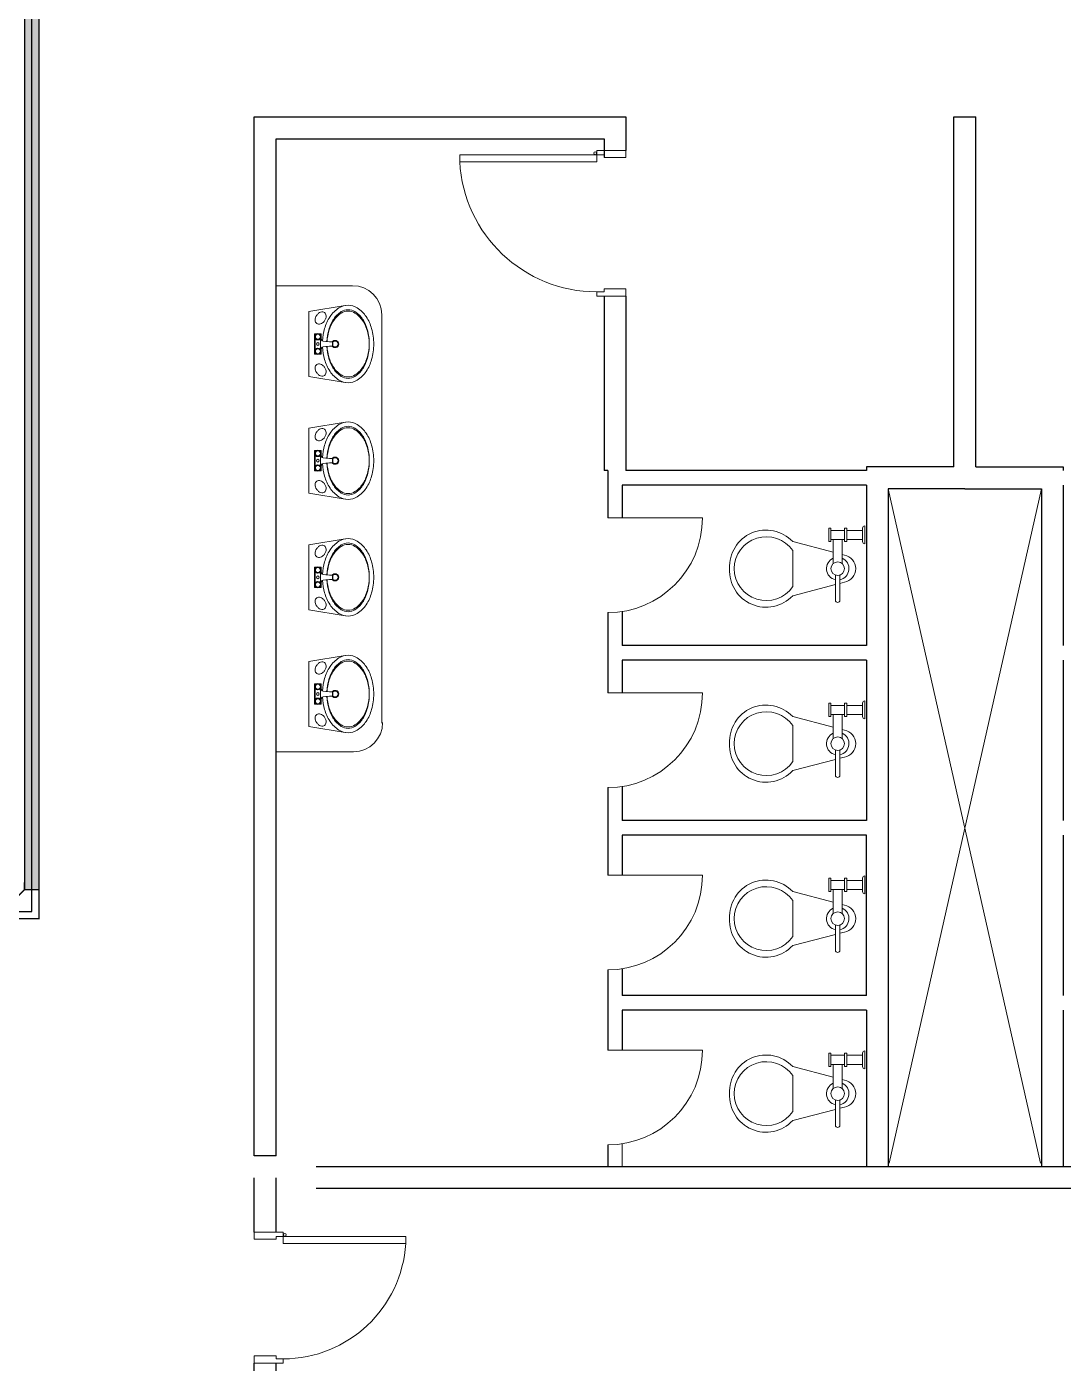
# Model space of a CAD drawing. Extents: x -15 to 163, y 313 to 399.
# Drawn here: x 44.56 to 51.68, y 337.73 to 346.89 of the extents above; entities that cross this region are included whole.
import ezdxf

# ---------------------------------------------------------------- set-up
doc = ezdxf.new("R2010")
doc.units = 0
doc.header["$LTSCALE"] = 0.15
doc.layers.get('0').update_dxf_attribs({"color": 252})
for name, color, linetype in [('0 CABLE TRAY', 252, 'Continuous'), ('0 sockets', 252, 'Continuous'), ('CIRCUIT_PRO_LAYER', 7, 'Continuous'), ('CPTOOLS-TRAY', 1, 'Continuous')]:
    doc.layers.add(name, color=color, linetype=linetype)
for name, color, linetype, lineweight in [('anal', 252, 'Continuous', 20), ('DOOR', 252, 'Continuous', 20), ('FIXT', 252, 'Continuous', 9), ('FUR', 252, 'Continuous', 9), ('sofa', 252, 'Continuous', 9), ('wall', 252, 'Continuous', 30), ('WC', 252, 'Continuous', 9)]:
    doc.layers.add(name, color=color, linetype=linetype, lineweight=lineweight)

# ---------------------------------------------------------------- blocks, each defined once
blk = doc.blocks.new('D90')
at = {"layer": 'DOOR'}
for points in [[(0.03, 0.2), (0.03, 1.04), (0.0783, 1.04), (0.0783, 0.2)], [(0.03, 0.2), (0, 0.2), (0, 0), (0.05, 0), (0.05, 0.15), (0.03, 0.15)], [(0.87, 0.2), (0.9, 0.2), (0.9, 0), (0.85, 0), (0.85, 0.15), (0.87, 0.15)]]:
    blk.add_lwpolyline(points, close=True, dxfattribs=at)
blk.add_circle((0.02, 0.21), 0.01, dxfattribs=at)
blk.add_arc((0.0251, 0.1967), 0.8449, 0.22177, 86.38894, dxfattribs=at)
blk = doc.blocks.new('D100')
at = {"layer": 'DOOR'}
for points in [[(0.03, 0.2), (0.03, 1.14), (0.0785, 1.14), (0.0785, 0.2)], [(0.03, 0.2), (0, 0.2), (0, 0), (0.05, 0), (0.05, 0.15), (0.03, 0.15)], [(0.97, 0.2), (1, 0.2), (1, 0), (0.95, 0), (0.95, 0.15), (0.97, 0.15)]]:
    blk.add_lwpolyline(points, close=True, dxfattribs=at)
blk.add_circle((0.02, 0.21), 0.01, dxfattribs=at)
blk.add_arc((0.0286, 0.2), 0.9414, 0.00288, 86.9663, dxfattribs=at)
blk = doc.blocks.new('ARCH')
at = {"layer": 'anal'}
for p, q in [((46.275, 345.1171), (46.8, 345.1171)), ((47, 344.9171), (47, 342.1171)), ((46.8062, 341.9207), (46.275, 341.9207))]:
    blk.add_line(p, q, dxfattribs=at)
for centre, start, end in [((46.8, 344.9171), 0, 90), ((46.8062, 342.1207), 270, 0)]:
    blk.add_arc(centre, 0.2, start, end, dxfattribs=at)
at = {"layer": 'DOOR'}
for p, q in [((48.55, 343.525), (49.2, 343.525)), ((48.55, 342.325), (49.2, 342.325)), ((48.55, 341.075), (49.2, 341.075)), ((48.55, 339.875), (49.2, 339.875))]:
    blk.add_line(p, q, dxfattribs=at)
for centre in [(48.55, 343.525), (48.55, 342.325), (48.55, 341.075), (48.55, 339.875)]:
    blk.add_arc(centre, 0.65, 270, 0, dxfattribs=at)
at = {"layer": 'FIXT'}
for p, q in [((46.7501, 344.981), (46.5, 344.9396)), ((46.5, 344.9396), (46.5, 344.4946)), ((46.544, 344.7861), (46.5395, 344.7871)), ((46.5528, 344.7871), (46.5395, 344.7871)), ((46.5395, 344.7871), (46.5395, 344.6471)), ((46.544, 344.7861), (46.544, 344.7797)), ((46.5509, 344.7861), (46.544, 344.7861)), ((46.544, 344.7544), (46.544, 344.6797)), ((46.5845, 344.7871), (46.5712, 344.7871)), ((46.58, 344.7861), (46.5731, 344.7861)), ((46.58, 344.7861), (46.5845, 344.7871)), ((46.58, 344.7861), (46.58, 344.7797)), ((46.58, 344.7544), (46.58, 344.6797)), ((46.5845, 344.7871), (46.5845, 344.7562)), ((46.6621, 344.7303), (46.5979, 344.737)), ((46.6635, 344.7311), (46.616, 344.7351)), ((46.6621, 344.7303), (46.6635, 344.7311)), ((46.544, 344.6481), (46.5395, 344.6471)), ((46.5528, 344.6471), (46.5395, 344.6471)), ((46.544, 344.6481), (46.544, 344.6544)), ((46.5509, 344.6481), (46.544, 344.6481)), ((46.5845, 344.6471), (46.5712, 344.6471)), ((46.58, 344.6481), (46.5731, 344.6481)), ((46.58, 344.6481), (46.58, 344.6544)), ((46.58, 344.6481), (46.5845, 344.6471)), ((46.5845, 344.6471), (46.5845, 344.6779)), ((46.6621, 344.7038), (46.5979, 344.6971)), ((46.6635, 344.7031), (46.616, 344.699)), ((46.6621, 344.7038), (46.6635, 344.7031)), ((46.5, 344.4946), (46.7501, 344.4532)), ((46.7501, 344.181), (46.5, 344.1396)), ((46.5, 344.1396), (46.5, 343.6946)), ((46.544, 343.9861), (46.5395, 343.9871)), ((46.5528, 343.9871), (46.5395, 343.9871)), ((46.5395, 343.9871), (46.5395, 343.8471)), ((46.544, 343.9861), (46.544, 343.9797)), ((46.5509, 343.9861), (46.544, 343.9861)), ((46.5845, 343.9871), (46.5712, 343.9871)), ((46.58, 343.9861), (46.5731, 343.9861)), ((46.58, 343.9861), (46.5845, 343.9871)), ((46.58, 343.9861), (46.58, 343.9797)), ((46.5845, 343.9871), (46.5845, 343.9562)), ((46.544, 343.9544), (46.544, 343.8797)), ((46.58, 343.9544), (46.58, 343.8797)), ((46.6621, 343.9303), (46.5979, 343.937)), ((46.6621, 343.9038), (46.5979, 343.8971)), ((46.6635, 343.9311), (46.616, 343.9351)), ((46.6635, 343.9031), (46.616, 343.899)), ((46.6621, 343.9303), (46.6635, 343.9311)), ((46.6621, 343.9038), (46.6635, 343.9031)), ((46.544, 343.8481), (46.5395, 343.8471)), ((46.5528, 343.8471), (46.5395, 343.8471)), ((46.544, 343.8481), (46.544, 343.8544)), ((46.5509, 343.8481), (46.544, 343.8481)), ((46.5845, 343.8471), (46.5712, 343.8471)), ((46.58, 343.8481), (46.5731, 343.8481)), ((46.58, 343.8481), (46.58, 343.8544)), ((46.58, 343.8481), (46.5845, 343.8471)), ((46.5845, 343.8471), (46.5845, 343.8779)), ((46.5, 343.6946), (46.7501, 343.6532)), ((46.7501, 343.381), (46.5, 343.3396)), ((46.5, 343.3396), (46.5, 342.8946)), ((46.5395, 343.1871), (46.5395, 343.0471)), ((46.544, 343.1861), (46.5395, 343.1871)), ((46.5528, 343.1871), (46.5395, 343.1871)), ((46.544, 343.1861), (46.544, 343.1797)), ((46.5509, 343.1861), (46.544, 343.1861)), ((46.544, 343.1544), (46.544, 343.0797)), ((46.5845, 343.1871), (46.5712, 343.1871)), ((46.58, 343.1861), (46.5731, 343.1861)), ((46.58, 343.1861), (46.5845, 343.1871)), ((46.58, 343.1861), (46.58, 343.1797)), ((46.58, 343.1544), (46.58, 343.0797)), ((46.5845, 343.1871), (46.5845, 343.1562)), ((46.5845, 343.0471), (46.5845, 343.0779)), ((46.6621, 343.1303), (46.5979, 343.137)), ((46.6621, 343.1038), (46.5979, 343.0971)), ((46.6635, 343.1311), (46.616, 343.1351)), ((46.6635, 343.1031), (46.616, 343.099)), ((46.6621, 343.1303), (46.6635, 343.1311)), ((46.6621, 343.1038), (46.6635, 343.1031)), ((46.544, 343.0481), (46.5395, 343.0471)), ((46.5528, 343.0471), (46.5395, 343.0471)), ((46.544, 343.0481), (46.544, 343.0544)), ((46.5509, 343.0481), (46.544, 343.0481)), ((46.5845, 343.0471), (46.5712, 343.0471)), ((46.58, 343.0481), (46.5731, 343.0481)), ((46.58, 343.0481), (46.58, 343.0544)), ((46.58, 343.0481), (46.5845, 343.0471)), ((46.5, 342.8946), (46.7501, 342.8532)), ((46.7501, 342.581), (46.5, 342.5396)), ((46.5, 342.5396), (46.5, 342.0946)), ((46.544, 342.3861), (46.5395, 342.3871)), ((46.5528, 342.3871), (46.5395, 342.3871)), ((46.5395, 342.3871), (46.5395, 342.2471)), ((46.544, 342.3861), (46.544, 342.3797)), ((46.5509, 342.3861), (46.544, 342.3861)), ((46.544, 342.3544), (46.544, 342.2797)), ((46.5845, 342.3871), (46.5712, 342.3871)), ((46.58, 342.3861), (46.5731, 342.3861)), ((46.58, 342.3861), (46.5845, 342.3871)), ((46.58, 342.3861), (46.58, 342.3797)), ((46.58, 342.3544), (46.58, 342.2797)), ((46.5845, 342.3871), (46.5845, 342.3562)), ((46.6621, 342.3303), (46.5979, 342.337)), ((46.6635, 342.3311), (46.616, 342.3351)), ((46.6621, 342.3303), (46.6635, 342.3311)), ((46.544, 342.2481), (46.5395, 342.2471)), ((46.5528, 342.2471), (46.5395, 342.2471)), ((46.544, 342.2481), (46.544, 342.2544)), ((46.5509, 342.2481), (46.544, 342.2481)), ((46.5845, 342.2471), (46.5712, 342.2471)), ((46.58, 342.2481), (46.5731, 342.2481)), ((46.58, 342.2481), (46.58, 342.2544)), ((46.58, 342.2481), (46.5845, 342.2471)), ((46.5845, 342.2471), (46.5845, 342.2779)), ((46.6621, 342.3038), (46.5979, 342.2971)), ((46.6635, 342.3031), (46.616, 342.299)), ((46.6621, 342.3038), (46.6635, 342.3031)), ((46.5, 342.0946), (46.7501, 342.0532))]:
    blk.add_line(p, q, dxfattribs=at)
for centre, radius in [((46.562, 344.7671), 0.022), ((46.562, 344.7671), 0.0173), ((46.562, 344.7171), 0.0095), ((46.562, 344.6671), 0.022), ((46.562, 344.6671), 0.0173), ((46.562, 343.9671), 0.022), ((46.562, 343.9671), 0.0173), ((46.562, 343.8671), 0.022), ((46.562, 343.9171), 0.0095), ((46.562, 343.8671), 0.0173), ((46.562, 343.1671), 0.022), ((46.562, 343.1671), 0.0173), ((46.562, 343.0671), 0.022), ((46.562, 343.0671), 0.0173), ((46.562, 343.1171), 0.0095), ((46.562, 342.3671), 0.022), ((46.562, 342.3671), 0.0173), ((46.562, 342.2671), 0.022), ((46.562, 342.2671), 0.0173), ((46.562, 342.3171), 0.0095)]:
    blk.add_circle(centre, radius, dxfattribs=at)
for centre, radius, start, end in [((46.5908, 344.8827), 0.0477, 162.15178, 181.68972), ((46.6056, 344.8779), 0.0632, 145, 162.15178), ((46.6056, 344.8779), 0.0632, 127.84822, 145), ((46.5961, 344.8902), 0.0477, 108.31028, 127.84822), ((46.5924, 344.9013), 0.036, 84.07048, 108.31028), ((46.5936, 344.9135), 0.0237, 55, 84.07048), ((46.5936, 344.9135), 0.0237, 25.92952, 55), ((46.8836, 344.7474), 0.2855, 146.53462, 164.68757), ((46.5826, 344.9082), 0.036, 1.68972, 25.92952), ((46.5708, 344.9078), 0.0477, 342.15178, 1.68972), ((46.8136, 344.7936), 0.2016, 122.07252, 146.53462), ((46.8136, 344.7936), 0.1716, 122.07252, 146.53462), ((46.8136, 344.7836), 0.1716, 122.07252, 146.53462), ((46.7695, 344.864), 0.1186, 90, 122.07252), ((46.7695, 344.864), 0.0886, 90, 122.07252), ((46.7695, 344.854), 0.0886, 90, 122.07252), ((46.7695, 344.864), 0.1186, 57.92748, 90), ((46.7695, 344.864), 0.0886, 57.92748, 90), ((46.7695, 344.854), 0.0886, 57.92748, 90), ((46.7254, 344.7936), 0.1716, 33.46538, 57.92748), ((46.7254, 344.7836), 0.1716, 33.46538, 57.92748), ((46.7254, 344.7936), 0.2016, 33.46538, 57.92748), ((46.6554, 344.7474), 0.2855, 15.31243, 33.46538), ((46.5791, 344.8823), 0.036, 181.68972, 205.92952), ((46.568, 344.8769), 0.0237, 205.92952, 235), ((46.568, 344.8769), 0.0237, 235, 264.07048), ((46.5693, 344.8892), 0.036, 264.07048, 288.31028), ((46.5656, 344.9003), 0.0477, 288.31028, 307.84822), ((46.9943, 344.7171), 0.4003, 164.68757, 176.8829), ((46.5561, 344.9126), 0.0632, 307.84822, 325), ((46.5561, 344.9126), 0.0632, 325, 342.15178), ((46.9943, 344.7171), 0.3703, 164.68757, 177.31327), ((46.9943, 344.7071), 0.3703, 164.68757, 175.77096), ((46.8836, 344.7474), 0.2555, 146.53462, 164.68757), ((46.8836, 344.7374), 0.2555, 146.53462, 164.68757), ((46.6554, 344.7474), 0.2555, 15.31243, 33.46538), ((46.6554, 344.7374), 0.2555, 15.31243, 33.46538), ((46.5447, 344.7171), 0.3703, 0, 15.31243), ((46.5447, 344.7071), 0.3703, 1.54763, 15.31243), ((46.5447, 344.7171), 0.4003, 0, 15.31243), ((46.5333, 344.7671), 0.0115, 315.8561, 44.1439), ((46.562, 344.7958), 0.0115, 225.8561, 314.1439), ((46.562, 344.7383), 0.0115, 45.8561, 134.1439), ((46.5907, 344.7671), 0.0115, 135.8561, 224.1439), ((46.6, 344.7569), 0.02, 186.65267, 264.02226), ((46.6045, 344.7562), 0.02, 180, 254.93868), ((46.681, 344.7171), 0.025, 211.88267, 148.11733), ((46.5652, 344.7171), 0.0978, 352.2121, 7.7879), ((46.5655, 344.7171), 0.099, 351.872, 8.128), ((46.681, 344.7171), 0.02, 90, 148.50071), ((46.681, 344.7171), 0.02, 270, 90), ((46.5447, 344.7271), 0.3703, 344.68757, 358.45237), ((46.5447, 344.7171), 0.3703, 344.68757, 0), ((46.5447, 344.7171), 0.4003, 344.68757, 0), ((46.5333, 344.6671), 0.0115, 315.8561, 44.1439), ((46.562, 344.6958), 0.0115, 225.8561, 314.1439), ((46.562, 344.6383), 0.0115, 45.8561, 134.1439), ((46.5907, 344.6671), 0.0115, 135.8561, 224.1439), ((46.6, 344.6772), 0.02, 95.97774, 173.34733), ((46.6045, 344.6779), 0.02, 105.06132, 180), ((46.9943, 344.7171), 0.4003, 183.1171, 195.31243), ((46.9943, 344.7171), 0.3703, 182.68673, 195.31243), ((46.9943, 344.7271), 0.3703, 184.22904, 195.31243), ((46.8836, 344.6968), 0.2555, 195.31243, 213.46538), ((46.681, 344.7171), 0.02, 211.49929, 270), ((46.6554, 344.6968), 0.2555, 326.53462, 344.68757), ((46.5791, 344.5518), 0.036, 154.07048, 178.31028), ((46.5908, 344.5515), 0.0477, 178.31028, 197.84822), ((46.6056, 344.5562), 0.0632, 197.84822, 215), ((46.568, 344.5572), 0.0237, 125, 154.07048), ((46.568, 344.5572), 0.0237, 95.92952, 125), ((46.5693, 344.545), 0.036, 71.68972, 95.92952), ((46.5656, 344.5338), 0.0477, 52.15178, 71.68972), ((46.5561, 344.5216), 0.0632, 35, 52.15178), ((46.5561, 344.5216), 0.0632, 17.84822, 35), ((46.8836, 344.6868), 0.2855, 195.31243, 213.46538), ((46.5708, 344.5263), 0.0477, 358.31028, 17.84822), ((46.8836, 344.6868), 0.2555, 195.31243, 213.46538), ((46.8136, 344.6405), 0.2016, 213.46538, 237.92748), ((46.8136, 344.6505), 0.1716, 213.46538, 237.92748), ((46.8136, 344.6405), 0.1716, 213.46538, 237.92748), ((46.7254, 344.6505), 0.1716, 302.07252, 326.53462), ((46.7254, 344.6405), 0.1716, 302.07252, 326.53462), ((46.7254, 344.6405), 0.2016, 302.07252, 326.53462), ((46.6554, 344.6868), 0.2555, 326.53462, 344.68757), ((46.6554, 344.6868), 0.2855, 326.53462, 344.68757), ((46.6056, 344.5562), 0.0632, 215, 232.15178), ((46.5961, 344.544), 0.0477, 232.15178, 251.68972), ((46.5924, 344.5328), 0.036, 251.68972, 275.92952), ((46.5936, 344.5206), 0.0237, 275.92952, 305), ((46.5936, 344.5206), 0.0237, 305, 334.07048), ((46.5826, 344.526), 0.036, 334.07048, 358.31028), ((46.7695, 344.5701), 0.1186, 237.92748, 270), ((46.7695, 344.5801), 0.0886, 237.92748, 270), ((46.7695, 344.5701), 0.0886, 237.92748, 270), ((46.7695, 344.5801), 0.0886, 270, 302.07252), ((46.7695, 344.5701), 0.0886, 270, 302.07252), ((46.7695, 344.5701), 0.1186, 270, 302.07252), ((46.8136, 343.9936), 0.2016, 122.07252, 146.53462), ((46.7695, 344.064), 0.1186, 90, 122.07252), ((46.7695, 344.064), 0.1186, 57.92748, 90), ((46.7254, 343.9936), 0.2016, 33.46538, 57.92748), ((46.5908, 344.0827), 0.0477, 162.15178, 181.68972), ((46.5791, 344.0823), 0.036, 181.68972, 205.92952), ((46.6056, 344.0779), 0.0632, 145, 162.15178), ((46.6056, 344.0779), 0.0632, 127.84822, 145), ((46.5961, 344.0902), 0.0477, 108.31028, 127.84822), ((46.5924, 344.1013), 0.036, 84.07048, 108.31028), ((46.5561, 344.1126), 0.0632, 307.84822, 325), ((46.5936, 344.1135), 0.0237, 55, 84.07048), ((46.5936, 344.1135), 0.0237, 25.92952, 55), ((46.5561, 344.1126), 0.0632, 325, 342.15178), ((46.8836, 343.9474), 0.2855, 146.53462, 164.68757), ((46.5826, 344.1082), 0.036, 1.68972, 25.92952), ((46.5708, 344.1078), 0.0477, 342.15178, 1.68972), ((46.8836, 343.9474), 0.2555, 146.53462, 164.68757), ((46.8836, 343.9374), 0.2555, 146.53462, 164.68757), ((46.8136, 343.9936), 0.1716, 122.07252, 146.53462), ((46.8136, 343.9836), 0.1716, 122.07252, 146.53462), ((46.7695, 344.064), 0.0886, 90, 122.07252), ((46.7695, 344.054), 0.0886, 90, 122.07252), ((46.7695, 344.064), 0.0886, 57.92748, 90), ((46.7695, 344.054), 0.0886, 57.92748, 90), ((46.7254, 343.9936), 0.1716, 33.46538, 57.92748), ((46.7254, 343.9836), 0.1716, 33.46538, 57.92748), ((46.6554, 343.9474), 0.2555, 15.31243, 33.46538), ((46.6554, 343.9374), 0.2555, 15.31243, 33.46538), ((46.6554, 343.9474), 0.2855, 15.31243, 33.46538), ((46.568, 344.0769), 0.0237, 205.92952, 235), ((46.562, 343.9958), 0.0115, 225.8561, 314.1439), ((46.568, 344.0769), 0.0237, 235, 264.07048), ((46.5693, 344.0892), 0.036, 264.07048, 288.31028), ((46.5656, 344.1003), 0.0477, 288.31028, 307.84822), ((46.9943, 343.9171), 0.4003, 164.68757, 176.8829), ((46.9943, 343.9171), 0.3703, 164.68757, 177.31327), ((46.9943, 343.9071), 0.3703, 164.68757, 175.77096), ((46.5447, 343.9171), 0.3703, 0, 15.31243), ((46.5447, 343.9071), 0.3703, 1.54763, 15.31243), ((46.5447, 343.9171), 0.4003, 0, 15.31243), ((46.5333, 343.9671), 0.0115, 315.8561, 44.1439), ((46.562, 343.9383), 0.0115, 45.8561, 134.1439), ((46.562, 343.8958), 0.0115, 225.8561, 314.1439), ((46.5907, 343.9671), 0.0115, 135.8561, 224.1439), ((46.6, 343.9569), 0.02, 186.65267, 264.02226), ((46.6, 343.8772), 0.02, 95.97774, 173.34733), ((46.6045, 343.9562), 0.02, 180, 254.93868), ((46.6045, 343.8779), 0.02, 105.06132, 180), ((46.9943, 343.9171), 0.4003, 183.1171, 195.31243), ((46.9943, 343.9171), 0.3703, 182.68673, 195.31243), ((46.9943, 343.9271), 0.3703, 184.22904, 195.31243), ((46.681, 343.9171), 0.025, 211.88267, 148.11733), ((46.5652, 343.9171), 0.0978, 352.2121, 7.7879), ((46.5655, 343.9171), 0.099, 351.872, 8.128), ((46.681, 343.9171), 0.02, 90, 148.50071), ((46.681, 343.9171), 0.02, 211.49929, 270), ((46.681, 343.9171), 0.02, 270, 90), ((46.5447, 343.9271), 0.3703, 344.68757, 358.45237), ((46.5447, 343.9171), 0.3703, 344.68757, 0), ((46.5447, 343.9171), 0.4003, 344.68757, 0), ((46.5333, 343.8671), 0.0115, 315.8561, 44.1439), ((46.562, 343.8383), 0.0115, 45.8561, 134.1439), ((46.5907, 343.8671), 0.0115, 135.8561, 224.1439), ((46.8836, 343.8868), 0.2855, 195.31243, 213.46538), ((46.8836, 343.8968), 0.2555, 195.31243, 213.46538), ((46.8836, 343.8868), 0.2555, 195.31243, 213.46538), ((46.6554, 343.8968), 0.2555, 326.53462, 344.68757), ((46.6554, 343.8868), 0.2555, 326.53462, 344.68757), ((46.6554, 343.8868), 0.2855, 326.53462, 344.68757), ((46.5791, 343.7518), 0.036, 154.07048, 178.31028), ((46.5908, 343.7515), 0.0477, 178.31028, 197.84822), ((46.6056, 343.7562), 0.0632, 197.84822, 215), ((46.568, 343.7572), 0.0237, 125, 154.07048), ((46.6056, 343.7562), 0.0632, 215, 232.15178), ((46.568, 343.7572), 0.0237, 95.92952, 125), ((46.5693, 343.745), 0.036, 71.68972, 95.92952), ((46.5961, 343.744), 0.0477, 232.15178, 251.68972), ((46.5656, 343.7338), 0.0477, 52.15178, 71.68972), ((46.5561, 343.7216), 0.0632, 35, 52.15178), ((46.5936, 343.7206), 0.0237, 305, 334.07048), ((46.5561, 343.7216), 0.0632, 17.84822, 35), ((46.5826, 343.726), 0.036, 334.07048, 358.31028), ((46.5708, 343.7263), 0.0477, 358.31028, 17.84822), ((46.8136, 343.8405), 0.2016, 213.46538, 237.92748), ((46.8136, 343.8505), 0.1716, 213.46538, 237.92748), ((46.8136, 343.8405), 0.1716, 213.46538, 237.92748), ((46.7695, 343.7801), 0.0886, 237.92748, 270), ((46.7695, 343.7801), 0.0886, 270, 302.07252), ((46.7254, 343.8505), 0.1716, 302.07252, 326.53462), ((46.7254, 343.8405), 0.1716, 302.07252, 326.53462), ((46.7254, 343.8405), 0.2016, 302.07252, 326.53462), ((46.5924, 343.7328), 0.036, 251.68972, 275.92952), ((46.5936, 343.7206), 0.0237, 275.92952, 305), ((46.7695, 343.7701), 0.1186, 237.92748, 270), ((46.7695, 343.7701), 0.0886, 237.92748, 270), ((46.7695, 343.7701), 0.0886, 270, 302.07252), ((46.7695, 343.7701), 0.1186, 270, 302.07252), ((46.5924, 343.3013), 0.036, 84.07048, 108.31028), ((46.5936, 343.3135), 0.0237, 55, 84.07048), ((46.8136, 343.1936), 0.2016, 122.07252, 146.53462), ((46.8136, 343.1936), 0.1716, 122.07252, 146.53462), ((46.7695, 343.264), 0.1186, 90, 122.07252), ((46.7695, 343.264), 0.0886, 90, 122.07252), ((46.7695, 343.254), 0.0886, 90, 122.07252), ((46.7695, 343.264), 0.1186, 57.92748, 90), ((46.7695, 343.264), 0.0886, 57.92748, 90), ((46.7695, 343.254), 0.0886, 57.92748, 90), ((46.7254, 343.1936), 0.1716, 33.46538, 57.92748), ((46.7254, 343.1936), 0.2016, 33.46538, 57.92748), ((46.5908, 343.2827), 0.0477, 162.15178, 181.68972), ((46.5791, 343.2823), 0.036, 181.68972, 205.92952), ((46.6056, 343.2779), 0.0632, 145, 162.15178), ((46.568, 343.2769), 0.0237, 205.92952, 235), ((46.6056, 343.2779), 0.0632, 127.84822, 145), ((46.568, 343.2769), 0.0237, 235, 264.07048), ((46.5693, 343.2892), 0.036, 264.07048, 288.31028), ((46.5961, 343.2902), 0.0477, 108.31028, 127.84822), ((46.5656, 343.3003), 0.0477, 288.31028, 307.84822), ((46.5561, 343.3126), 0.0632, 307.84822, 325), ((46.5936, 343.3135), 0.0237, 25.92952, 55), ((46.5561, 343.3126), 0.0632, 325, 342.15178), ((46.8836, 343.1474), 0.2855, 146.53462, 164.68757), ((46.5826, 343.3082), 0.036, 1.68972, 25.92952), ((46.5708, 343.3078), 0.0477, 342.15178, 1.68972), ((46.8836, 343.1474), 0.2555, 146.53462, 164.68757), ((46.8836, 343.1374), 0.2555, 146.53462, 164.68757), ((46.8136, 343.1836), 0.1716, 122.07252, 146.53462), ((46.7254, 343.1836), 0.1716, 33.46538, 57.92748), ((46.6554, 343.1474), 0.2555, 15.31243, 33.46538), ((46.6554, 343.1374), 0.2555, 15.31243, 33.46538), ((46.6554, 343.1474), 0.2855, 15.31243, 33.46538), ((46.5333, 343.1671), 0.0115, 315.8561, 44.1439), ((46.562, 343.1958), 0.0115, 225.8561, 314.1439), ((46.5907, 343.1671), 0.0115, 135.8561, 224.1439), ((46.6, 343.1569), 0.02, 186.65267, 264.02226), ((46.6045, 343.1562), 0.02, 180, 254.93868), ((46.9943, 343.1171), 0.4003, 164.68757, 176.8829), ((46.9943, 343.1171), 0.3703, 164.68757, 177.31327), ((46.9943, 343.1071), 0.3703, 164.68757, 175.77096), ((46.5447, 343.1171), 0.3703, 0, 15.31243), ((46.5447, 343.1071), 0.3703, 1.54763, 15.31243), ((46.5447, 343.1171), 0.4003, 0, 15.31243), ((46.5333, 343.0671), 0.0115, 315.8561, 44.1439), ((46.562, 343.1383), 0.0115, 45.8561, 134.1439), ((46.562, 343.0958), 0.0115, 225.8561, 314.1439), ((46.5907, 343.0671), 0.0115, 135.8561, 224.1439), ((46.6, 343.0772), 0.02, 95.97774, 173.34733), ((46.6045, 343.0779), 0.02, 105.06132, 180), ((46.9943, 343.1171), 0.4003, 183.1171, 195.31243), ((46.9943, 343.1171), 0.3703, 182.68673, 195.31243), ((46.9943, 343.1271), 0.3703, 184.22904, 195.31243), ((46.681, 343.1171), 0.025, 211.88267, 148.11733), ((46.5652, 343.1171), 0.0978, 352.2121, 7.7879), ((46.5655, 343.1171), 0.099, 351.872, 8.128), ((46.681, 343.1171), 0.02, 90, 148.50071), ((46.681, 343.1171), 0.02, 211.49929, 270), ((46.681, 343.1171), 0.02, 270, 90), ((46.5447, 343.1271), 0.3703, 344.68757, 358.45237), ((46.5447, 343.1171), 0.3703, 344.68757, 0), ((46.5447, 343.1171), 0.4003, 344.68757, 0), ((46.568, 342.9572), 0.0237, 125, 154.07048), ((46.562, 343.0383), 0.0115, 45.8561, 134.1439), ((46.568, 342.9572), 0.0237, 95.92952, 125), ((46.5693, 342.945), 0.036, 71.68972, 95.92952), ((46.5656, 342.9338), 0.0477, 52.15178, 71.68972), ((46.5561, 342.9216), 0.0632, 35, 52.15178), ((46.8836, 343.0868), 0.2855, 195.31243, 213.46538), ((46.8836, 343.0968), 0.2555, 195.31243, 213.46538), ((46.8836, 343.0868), 0.2555, 195.31243, 213.46538), ((46.6554, 343.0968), 0.2555, 326.53462, 344.68757), ((46.6554, 343.0868), 0.2555, 326.53462, 344.68757), ((46.6554, 343.0868), 0.2855, 326.53462, 344.68757), ((46.5791, 342.9518), 0.036, 154.07048, 178.31028), ((46.5908, 342.9515), 0.0477, 178.31028, 197.84822), ((46.6056, 342.9562), 0.0632, 197.84822, 215), ((46.6056, 342.9562), 0.0632, 215, 232.15178), ((46.5961, 342.944), 0.0477, 232.15178, 251.68972), ((46.5924, 342.9328), 0.036, 251.68972, 275.92952), ((46.5936, 342.9206), 0.0237, 275.92952, 305), ((46.5936, 342.9206), 0.0237, 305, 334.07048), ((46.5561, 342.9216), 0.0632, 17.84822, 35), ((46.5826, 342.926), 0.036, 334.07048, 358.31028), ((46.5708, 342.9263), 0.0477, 358.31028, 17.84822), ((46.8136, 343.0405), 0.2016, 213.46538, 237.92748), ((46.8136, 343.0505), 0.1716, 213.46538, 237.92748), ((46.8136, 343.0405), 0.1716, 213.46538, 237.92748), ((46.7695, 342.9801), 0.0886, 237.92748, 270), ((46.7695, 342.9701), 0.0886, 237.92748, 270), ((46.7695, 342.9801), 0.0886, 270, 302.07252), ((46.7695, 342.9701), 0.0886, 270, 302.07252), ((46.7254, 343.0505), 0.1716, 302.07252, 326.53462), ((46.7254, 343.0405), 0.1716, 302.07252, 326.53462), ((46.7254, 343.0405), 0.2016, 302.07252, 326.53462), ((46.7695, 342.9701), 0.1186, 237.92748, 270), ((46.7695, 342.9701), 0.1186, 270, 302.07252), ((46.6056, 342.4779), 0.0632, 145, 162.15178), ((46.6056, 342.4779), 0.0632, 127.84822, 145), ((46.5961, 342.4902), 0.0477, 108.31028, 127.84822), ((46.5924, 342.5013), 0.036, 84.07048, 108.31028), ((46.5936, 342.5135), 0.0237, 55, 84.07048), ((46.5936, 342.5135), 0.0237, 25.92952, 55), ((46.5826, 342.5082), 0.036, 1.68972, 25.92952), ((46.8136, 342.3936), 0.2016, 122.07252, 146.53462), ((46.8136, 342.3936), 0.1716, 122.07252, 146.53462), ((46.8136, 342.3836), 0.1716, 122.07252, 146.53462), ((46.7695, 342.464), 0.1186, 90, 122.07252), ((46.7695, 342.464), 0.0886, 90, 122.07252), ((46.7695, 342.454), 0.0886, 90, 122.07252), ((46.7695, 342.464), 0.1186, 57.92748, 90), ((46.7695, 342.464), 0.0886, 57.92748, 90), ((46.7695, 342.454), 0.0886, 57.92748, 90), ((46.7254, 342.3936), 0.1716, 33.46538, 57.92748), ((46.7254, 342.3836), 0.1716, 33.46538, 57.92748), ((46.7254, 342.3936), 0.2016, 33.46538, 57.92748), ((46.5908, 342.4827), 0.0477, 162.15178, 181.68972), ((46.5791, 342.4823), 0.036, 181.68972, 205.92952), ((46.568, 342.4769), 0.0237, 205.92952, 235), ((46.568, 342.4769), 0.0237, 235, 264.07048), ((46.5693, 342.4892), 0.036, 264.07048, 288.31028), ((46.5656, 342.5003), 0.0477, 288.31028, 307.84822), ((46.9943, 342.3171), 0.4003, 164.68757, 176.8829), ((46.5561, 342.5126), 0.0632, 307.84822, 325), ((46.5561, 342.5126), 0.0632, 325, 342.15178), ((46.8836, 342.3474), 0.2855, 146.53462, 164.68757), ((46.5708, 342.5078), 0.0477, 342.15178, 1.68972), ((46.8836, 342.3474), 0.2555, 146.53462, 164.68757), ((46.8836, 342.3374), 0.2555, 146.53462, 164.68757), ((46.6554, 342.3474), 0.2555, 15.31243, 33.46538), ((46.6554, 342.3374), 0.2555, 15.31243, 33.46538), ((46.6554, 342.3474), 0.2855, 15.31243, 33.46538), ((46.5447, 342.3171), 0.4003, 0, 15.31243), ((46.5333, 342.3671), 0.0115, 315.8561, 44.1439), ((46.562, 342.3958), 0.0115, 225.8561, 314.1439), ((46.562, 342.3383), 0.0115, 45.8561, 134.1439), ((46.5907, 342.3671), 0.0115, 135.8561, 224.1439), ((46.6, 342.3569), 0.02, 186.65267, 264.02226), ((46.6045, 342.3562), 0.02, 180, 254.93868), ((46.9943, 342.3171), 0.3703, 164.68757, 177.31327), ((46.9943, 342.3071), 0.3703, 164.68757, 175.77096), ((46.681, 342.3171), 0.025, 211.88267, 148.11733), ((46.5652, 342.3171), 0.0978, 352.2121, 7.7879), ((46.5655, 342.3171), 0.099, 351.872, 8.128), ((46.681, 342.3171), 0.02, 90, 148.50071), ((46.681, 342.3171), 0.02, 270, 90), ((46.5447, 342.3171), 0.3703, 0, 15.31243), ((46.5447, 342.3071), 0.3703, 1.54763, 15.31243), ((46.5333, 342.2671), 0.0115, 315.8561, 44.1439), ((46.562, 342.2958), 0.0115, 225.8561, 314.1439), ((46.562, 342.2383), 0.0115, 45.8561, 134.1439), ((46.5907, 342.2671), 0.0115, 135.8561, 224.1439), ((46.6, 342.2772), 0.02, 95.97774, 173.34733), ((46.6045, 342.2779), 0.02, 105.06132, 180), ((46.9943, 342.3171), 0.4003, 183.1171, 195.31243), ((46.9943, 342.3171), 0.3703, 182.68673, 195.31243), ((46.9943, 342.3271), 0.3703, 184.22904, 195.31243), ((46.681, 342.3171), 0.02, 211.49929, 270), ((46.5447, 342.3271), 0.3703, 344.68757, 358.45237), ((46.5447, 342.3171), 0.3703, 344.68757, 0), ((46.5447, 342.3171), 0.4003, 344.68757, 0), ((46.5791, 342.1518), 0.036, 154.07048, 178.31028), ((46.5908, 342.1515), 0.0477, 178.31028, 197.84822), ((46.568, 342.1572), 0.0237, 125, 154.07048), ((46.568, 342.1572), 0.0237, 95.92952, 125), ((46.5693, 342.145), 0.036, 71.68972, 95.92952), ((46.5656, 342.1338), 0.0477, 52.15178, 71.68972), ((46.5561, 342.1216), 0.0632, 35, 52.15178), ((46.5561, 342.1216), 0.0632, 17.84822, 35), ((46.8836, 342.2868), 0.2855, 195.31243, 213.46538), ((46.8836, 342.2968), 0.2555, 195.31243, 213.46538), ((46.8836, 342.2868), 0.2555, 195.31243, 213.46538), ((46.8136, 342.2505), 0.1716, 213.46538, 237.92748), ((46.8136, 342.2405), 0.1716, 213.46538, 237.92748), ((46.7254, 342.2505), 0.1716, 302.07252, 326.53462), ((46.7254, 342.2405), 0.1716, 302.07252, 326.53462), ((46.6554, 342.2968), 0.2555, 326.53462, 344.68757), ((46.6554, 342.2868), 0.2555, 326.53462, 344.68757), ((46.6554, 342.2868), 0.2855, 326.53462, 344.68757), ((46.6056, 342.1562), 0.0632, 197.84822, 215), ((46.6056, 342.1562), 0.0632, 215, 232.15178), ((46.5961, 342.144), 0.0477, 232.15178, 251.68972), ((46.5924, 342.1328), 0.036, 251.68972, 275.92952), ((46.5936, 342.1206), 0.0237, 275.92952, 305), ((46.5936, 342.1206), 0.0237, 305, 334.07048), ((46.5826, 342.126), 0.036, 334.07048, 358.31028), ((46.5708, 342.1263), 0.0477, 358.31028, 17.84822), ((46.8136, 342.2405), 0.2016, 213.46538, 237.92748), ((46.7695, 342.1701), 0.1186, 237.92748, 270), ((46.7695, 342.1801), 0.0886, 237.92748, 270), ((46.7695, 342.1701), 0.0886, 237.92748, 270), ((46.7695, 342.1801), 0.0886, 270, 302.07252), ((46.7695, 342.1701), 0.0886, 270, 302.07252), ((46.7695, 342.1701), 0.1186, 270, 302.07252), ((46.7254, 342.2405), 0.2016, 302.07252, 326.53462)]:
    blk.add_arc(centre, radius, start, end, dxfattribs=at)
at = {"layer": 'sofa'}
for p, q in [((51.5194, 339.1), (50.475, 343.725)), ((51.525, 343.725), (50.4806, 339.1))]:
    blk.add_line(p, q, dxfattribs=at)
at = {"layer": 'wall'}
for p, q in [((46.125, 346.275), (48.675, 346.275)), ((46.125, 339.15), (46.125, 346.275)), ((48.675, 346.275), (48.675, 346.045)), ((50.925, 346.275), (51.075, 346.275)), ((50.925, 343.875), (50.925, 346.275)), ((51.075, 343.875), (51.075, 346.275)), ((46.275, 346.125), (48.525, 346.125)), ((46.275, 339.15), (46.275, 346.125)), ((48.525, 346.125), (48.525, 345.995)), ((48.525, 345.045), (48.525, 343.85)), ((48.675, 345.045), (48.675, 343.85)), ((48.55, 343.85), (48.525, 343.85)), ((48.55, 343.85), (48.55, 343.525)), ((50.325, 343.85), (48.675, 343.85)), ((50.325, 343.875), (50.325, 343.85)), ((50.925, 343.875), (50.325, 343.875)), ((51.075, 343.875), (51.675, 343.875)), ((51.675, 343.875), (51.675, 343.85)), ((48.65, 343.75), (48.65, 343.525)), ((50.325, 343.75), (48.65, 343.75)), ((50.325, 343.75), (50.325, 342.65)), ((50.475, 343.725), (50.475, 339.075)), ((51, 343.725), (50.475, 343.725)), ((51, 343.725), (51.525, 343.725)), ((51.525, 343.725), (51.525, 339.075)), ((51.675, 343.75), (51.675, 342.65)), ((48.65, 342.8827), (48.65, 342.65)), ((48.55, 342.875), (48.55, 342.325)), ((50.325, 342.65), (48.65, 342.65)), ((48.65, 342.55), (48.65, 342.325)), ((50.325, 342.55), (48.65, 342.55)), ((50.325, 342.55), (50.325, 341.45)), ((51.675, 342.55), (51.675, 341.45)), ((48.55, 341.675), (48.55, 341.075)), ((48.65, 341.6827), (48.65, 341.45)), ((50.325, 341.45), (48.65, 341.45)), ((48.65, 341.35), (48.65, 341.075)), ((50.325, 341.35), (48.65, 341.35)), ((50.325, 340.25), (50.325, 341.35)), ((51.675, 341.35), (51.675, 340.25)), ((48.55, 340.425), (48.55, 339.875)), ((48.65, 340.4327), (48.65, 340.25)), ((50.325, 340.25), (48.65, 340.25)), ((48.65, 340.15), (48.65, 339.875)), ((50.325, 340.15), (48.65, 340.15)), ((50.325, 340.15), (50.325, 339.075)), ((51.675, 340.15), (51.675, 339.075)), ((48.55, 339.225), (48.55, 339.075)), ((46.275, 339.15), (46.125, 339.15)), ((53.3336, 339.075), (46.55, 339.075)), ((46.125, 338.6275), (46.125, 339)), ((46.275, 338.6275), (46.275, 339)), ((53.3, 338.925), (46.55, 338.925)), ((46.125, 331.8664), (46.125, 337.7275)), ((46.275, 331.8664), (46.275, 337.7275))]:
    blk.add_line(p, q, dxfattribs=at)
at = {"layer": 'WC'}
for p, q in [((50.0661, 343.362), (50.0661, 343.4547)), ((50.0661, 343.4547), (50.0815, 343.4547)), ((50.0815, 343.4547), (50.0815, 343.362)), ((50.0815, 343.4392), (50.1742, 343.4392)), ((50.1742, 343.362), (50.1742, 343.4547)), ((50.1742, 343.4547), (50.1897, 343.4547)), ((50.1897, 343.4547), (50.1897, 343.362)), ((50.1897, 343.4392), (50.2978, 343.4392)), ((50.2978, 343.362), (50.2978, 343.4547)), ((50.3132, 343.3465), (50.3132, 343.4701)), ((50.0972, 343.2894), (49.819, 343.362)), ((50.0815, 343.362), (50.0661, 343.362)), ((50.1742, 343.3774), (50.0815, 343.3774)), ((50.097, 343.3774), (50.097, 343.2112)), ((50.1588, 343.2108), (50.1588, 343.3774)), ((50.1897, 343.362), (50.1742, 343.362)), ((50.2978, 343.3774), (50.1897, 343.3774)), ((49.819, 343.0531), (49.819, 343.3002)), ((50.1742, 343.2693), (50.1584, 343.2735)), ((50.1122, 343.0678), (49.819, 342.9913)), ((50.1124, 342.9605), (50.1124, 343.1334)), ((50.1742, 343.084), (50.1431, 343.0759)), ((50.1433, 343.1334), (50.1433, 342.9605)), ((50.0661, 342.162), (50.0661, 342.2547)), ((50.0661, 342.2547), (50.0815, 342.2547)), ((50.0815, 342.2547), (50.0815, 342.162)), ((50.0815, 342.2392), (50.1742, 342.2392)), ((50.1742, 342.162), (50.1742, 342.2547)), ((50.1742, 342.2547), (50.1897, 342.2547)), ((50.1897, 342.2547), (50.1897, 342.162)), ((50.1897, 342.2392), (50.2978, 342.2392)), ((50.2978, 342.162), (50.2978, 342.2547)), ((50.3132, 342.1465), (50.3132, 342.2701)), ((50.0972, 342.0894), (49.819, 342.162)), ((50.0815, 342.162), (50.0661, 342.162)), ((50.1742, 342.1774), (50.0815, 342.1774)), ((50.097, 342.1774), (50.097, 342.0112)), ((50.1588, 342.0108), (50.1588, 342.1774)), ((50.1897, 342.162), (50.1742, 342.162)), ((50.2978, 342.1774), (50.1897, 342.1774)), ((49.819, 341.8531), (49.819, 342.1002)), ((50.1742, 342.0693), (50.1584, 342.0735)), ((50.1124, 341.7605), (50.1124, 341.9334)), ((50.1742, 341.884), (50.1431, 341.8759)), ((50.1433, 341.9334), (50.1433, 341.7605)), ((50.1122, 341.8678), (49.819, 341.7913)), ((50.0661, 340.962), (50.0661, 341.0547)), ((50.0661, 341.0547), (50.0815, 341.0547)), ((50.0815, 341.0547), (50.0815, 340.962)), ((50.1742, 340.962), (50.1742, 341.0547)), ((50.1742, 341.0547), (50.1897, 341.0547)), ((50.1897, 341.0547), (50.1897, 340.962)), ((50.2978, 340.962), (50.2978, 341.0547)), ((50.3132, 340.9465), (50.3132, 341.0701)), ((50.0972, 340.8894), (49.819, 340.962)), ((50.0815, 340.962), (50.0661, 340.962)), ((50.0815, 341.0392), (50.1742, 341.0392)), ((50.1742, 340.9774), (50.0815, 340.9774)), ((50.097, 340.9774), (50.097, 340.8112)), ((50.1588, 340.8108), (50.1588, 340.9774)), ((50.1897, 340.962), (50.1742, 340.962)), ((50.1897, 341.0392), (50.2978, 341.0392)), ((50.2978, 340.9774), (50.1897, 340.9774)), ((49.819, 340.6531), (49.819, 340.9002)), ((50.1742, 340.8693), (50.1584, 340.8735)), ((50.1124, 340.5605), (50.1124, 340.7334)), ((50.1742, 340.684), (50.1431, 340.6759)), ((50.1433, 340.7334), (50.1433, 340.5605)), ((50.1122, 340.6678), (49.819, 340.5913)), ((50.0661, 339.762), (50.0661, 339.8547)), ((50.0661, 339.8547), (50.0815, 339.8547)), ((50.0815, 339.8547), (50.0815, 339.762)), ((50.1742, 339.762), (50.1742, 339.8547)), ((50.1742, 339.8547), (50.1897, 339.8547)), ((50.1897, 339.8547), (50.1897, 339.762)), ((50.2978, 339.762), (50.2978, 339.8547)), ((50.3132, 339.7465), (50.3132, 339.8701)), ((50.0815, 339.8392), (50.1742, 339.8392)), ((50.1742, 339.7774), (50.0815, 339.7774)), ((50.097, 339.7774), (50.097, 339.6112)), ((50.1588, 339.6108), (50.1588, 339.7774)), ((50.1897, 339.8392), (50.2978, 339.8392)), ((50.2978, 339.7774), (50.1897, 339.7774)), ((50.0972, 339.6894), (49.819, 339.762)), ((49.819, 339.4531), (49.819, 339.7002)), ((50.0815, 339.762), (50.0661, 339.762)), ((50.1742, 339.6693), (50.1584, 339.6735)), ((50.1897, 339.762), (50.1742, 339.762)), ((50.1124, 339.3605), (50.1124, 339.5334)), ((50.1433, 339.5334), (50.1433, 339.3605)), ((50.1122, 339.4678), (49.819, 339.3913)), ((50.1742, 339.484), (50.1431, 339.4759)), ((48.65, 339.2327), (48.65, 339.075))]:
    blk.add_line(p, q, dxfattribs=at)
for centre in [(50.1279, 343.1767), (50.1279, 341.9767), (50.1279, 340.7767), (50.1279, 339.5767)]:
    blk.add_circle(centre, 0.0463, dxfattribs=at)
for centre, radius, start, end in [((49.6362, 343.1914), 0.25, 43.01722, 183.38), ((50.3139, 343.454), 0.0161, 92.4084, 177.5916), ((49.6376, 343.1755), 0.2201, 34.50543, 179.7), ((50.3139, 343.3627), 0.0161, 182.4084, 267.5916), ((50.1279, 343.1767), 0.0772, 113.4137, 258.1237), ((50.1279, 343.1767), 0.0772, 281.423, 67.14953), ((50.1572, 343.1767), 0.0942, 280.3889, 79.61114), ((49.6362, 343.1619), 0.25, 176.62, 316.9828), ((49.6376, 343.1778), 0.2201, 180.3, 325.4946), ((50.1279, 342.9605), 0.0154, 180, 360), ((49.6362, 341.9914), 0.25, 43.01722, 183.38), ((50.3139, 342.254), 0.0161, 92.4084, 177.5916), ((49.6376, 341.9755), 0.2201, 34.50543, 179.7), ((50.3139, 342.1627), 0.0161, 182.4084, 267.5916), ((50.1572, 341.9767), 0.0942, 280.3889, 79.61114), ((49.6362, 341.9619), 0.25, 176.62, 316.9828), ((49.6376, 341.9778), 0.2201, 180.3, 325.4946), ((50.1279, 341.9767), 0.0772, 113.4137, 258.1237), ((50.1279, 341.9767), 0.0772, 281.423, 67.14953), ((50.1279, 341.7605), 0.0154, 180, 360), ((50.3139, 341.054), 0.0161, 92.4084, 177.5916), ((49.6362, 340.7914), 0.25, 43.01722, 183.38), ((49.6376, 340.7755), 0.2201, 34.50543, 179.7), ((50.3139, 340.9627), 0.0161, 182.4084, 267.5916), ((50.1572, 340.7767), 0.0942, 280.3889, 79.61114), ((49.6362, 340.7619), 0.25, 176.62, 316.9828), ((49.6376, 340.7778), 0.2201, 180.3, 325.4946), ((50.1279, 340.7767), 0.0772, 113.4137, 258.1237), ((50.1279, 340.7767), 0.0772, 281.423, 67.14953), ((50.1279, 340.5605), 0.0154, 180, 360), ((50.3139, 339.854), 0.0161, 92.4084, 177.5916), ((49.6362, 339.5914), 0.25, 43.01722, 183.38), ((49.6376, 339.5755), 0.2201, 34.50543, 179.7), ((50.3139, 339.7627), 0.0161, 182.4084, 267.5916), ((50.1279, 339.5767), 0.0772, 113.4137, 258.1237), ((50.1279, 339.5767), 0.0772, 281.423, 67.14953), ((50.1572, 339.5767), 0.0942, 280.3889, 79.61114), ((49.6362, 339.5619), 0.25, 176.62, 316.9828), ((49.6376, 339.5778), 0.2201, 180.3, 325.4946), ((50.1279, 339.3605), 0.0154, 180, 360)]:
    blk.add_arc(centre, radius, start, end, dxfattribs=at)
at = {"layer": 'DOOR', "rotation": 270}
blk.add_blockref('D90', (46.125, 338.6275), dxfattribs=at)
at = {"layer": 'FUR', "xscale": -1, "rotation": 90}
blk.add_blockref('D100', (48.675, 346.045), dxfattribs=at)
blk = doc.blocks.new('*U69')
at = {"color": 0, "const_width": 0.01}
for points in [[(-0.05, 0.15), (-0.05, 0.2)], [(0.05, 0.15), (0.05, 0.2)], [(0.2, 0.05), (0.15, 0.05)], [(0.2, -0.05), (0.15, -0.05)]]:
    blk.add_lwpolyline(points, dxfattribs=at)
at = {"layer": 'CIRCUIT_PRO_LAYER', "color": 0, "const_width": 0.01}
blk.add_lwpolyline([(-0.05, -0.05), (-0.05, 0.15), (0.05, 0.15), (0.15, 0.05), (0.15, -0.05)], close=True, dxfattribs=at)
blk = doc.blocks.new('*U87')
at = {"layer": 'CPTOOLS-TRAY'}
h = blk.add_hatch(dxfattribs=at)
h.set_pattern_fill('HEX', color=0, scale=0.005)
h.paths.add_polyline_path([(0.05, 6.3192), (-0.05, 6.3192), (-0.05, 0), (0.05, 0)])
at = {"layer": 'CPTOOLS-TRAY', "color": 0}
blk.add_lwpolyline([(0.05, 6.3192), (-0.05, 6.3192), (-0.05, 0), (0.05, 0)], close=True, dxfattribs=at)
blk = doc.blocks.new('O1N3C1Q1T2')
at = {"layer": '0 CABLE TRAY', "color": 0, "linetype": 'ByBlock'}
for name, p, rotation in [('*U87', (44.5998, 347.2952), 180), ('*U69', (44.5998, 340.8259), 90)]:
    blk.add_blockref(name, p, dxfattribs=dict(at, rotation=rotation))

msp = doc.modelspace()

# ---------------------------------------------------------------- linework, layer by layer
at = {"layer": '0 CABLE TRAY', "color": 6, "linetype": 'ByBlock'}
for points in [[(64.0684, 374.1428), (64.0184, 374.1428), (64.0184, 368.8737), (15.9867, 368.8737), (15.9867, 340.8259), (44.5998, 340.8259), (44.5998, 347.4452), (44.5998, 356.9598), (59.6813, 356.9598), (59.6813, 353.0282), (56.3049, 353.0357)], [(64.0684, 373.2309), (64.0184, 373.2309), (64.0184, 368.8737), (15.9867, 368.8737), (15.9867, 340.8259), (44.5998, 340.8259), (44.5998, 347.4452), (44.5998, 356.9598), (59.6813, 356.9598), (59.6813, 353.0282), (56.3049, 353.0357)], [(64.0684, 372.5575), (64.0184, 372.5575), (64.0184, 368.8737), (15.9867, 368.8737), (15.9867, 340.8259), (44.5998, 340.8259), (44.5998, 347.4452), (44.5998, 356.9598), (59.6813, 356.9598), (59.6813, 353.0282), (56.3049, 353.0357)], [(64.0684, 371.815), (64.0184, 371.815), (64.0184, 368.8737), (15.9867, 368.8737), (15.9867, 340.8259), (44.5998, 340.8259), (44.5998, 347.4452), (44.5998, 356.9598), (59.6813, 356.9598), (59.6813, 353.0282), (56.3049, 353.0357)], [(18.076, 368.9237), (18.076, 368.8737), (15.9867, 368.8737), (15.9867, 340.8259), (44.5998, 340.8259), (44.5998, 347.4452), (44.5998, 356.9598), (59.6813, 356.9598), (59.6813, 353.0282), (56.3049, 353.0357)], [(35.8246, 368.9237), (35.8246, 368.8737), (15.9867, 368.8737), (15.9867, 340.8259), (44.5998, 340.8259), (44.5998, 347.4452), (44.5998, 356.9598), (59.6813, 356.9598), (59.6813, 353.0282), (56.3049, 353.0357)], [(37.148, 368.9237), (37.148, 368.8737), (15.9867, 368.8737), (15.9867, 340.8259), (44.5998, 340.8259), (44.5998, 347.4452), (44.5998, 356.9598), (59.6813, 356.9598), (59.6813, 353.0282), (56.3049, 353.0357)], [(44.8758, 368.9237), (44.8758, 368.8737), (15.9867, 368.8737), (15.9867, 340.8259), (44.5998, 340.8259), (44.5998, 347.4452), (44.5998, 356.9598), (59.6813, 356.9598), (59.6813, 353.0282), (56.3049, 353.0357)], [(15.9367, 365.7768), (15.9867, 365.7768), (15.9867, 340.8259), (44.5998, 340.8259), (44.5998, 347.4452), (44.5998, 356.9598), (59.6813, 356.9598), (59.6813, 353.0282), (56.3049, 353.0357)], [(15.9367, 360.3312), (15.9867, 360.3312), (15.9867, 340.8259), (44.5998, 340.8259), (44.5998, 347.4452), (44.5998, 356.9598), (59.6813, 356.9598), (59.6813, 353.0282), (56.3049, 353.0357)], [(15.9367, 352.98), (15.9867, 352.98), (15.9867, 340.8259), (44.5998, 340.8259), (44.5998, 347.4452), (44.5998, 356.9598), (59.6813, 356.9598), (59.6813, 353.0282), (56.3049, 353.0357)], [(15.9367, 353.8057), (15.9867, 353.8057), (15.9867, 340.8259), (44.5998, 340.8259), (44.5998, 347.4452), (44.5998, 356.9598), (59.6813, 356.9598), (59.6813, 353.0282), (56.3049, 353.0357)], [(16.0367, 354.8498), (15.9867, 354.8498), (15.9867, 340.8259), (44.5998, 340.8259), (44.5998, 347.4452), (44.5998, 356.9598), (59.6813, 356.9598), (59.6813, 353.0282), (56.3049, 353.0357)], [(16.0367, 355.6634), (15.9867, 355.6634), (15.9867, 340.8259), (44.5998, 340.8259), (44.5998, 347.4452), (44.5998, 356.9598), (59.6813, 356.9598), (59.6813, 353.0282), (56.3049, 353.0357)], [(25.0207, 340.8759), (25.0207, 340.8259), (44.5998, 340.8259), (44.5998, 347.4452), (44.5998, 356.9598), (59.6813, 356.9598), (59.6813, 353.0282), (56.3049, 353.0357)]]:
    msp.add_lwpolyline(points, dxfattribs=at)

# ---------------------------------------------------------------- block references
at = {"layer": '0 CABLE TRAY', "color": 1, "linetype": 'ByBlock'}
msp.add_blockref('O1N3C1Q1T2', (0, 0), dxfattribs=at)
at = {"layer": '0 sockets', "color": 3}
msp.add_blockref('ARCH', (0, 0), dxfattribs=at)

doc.saveas('drawing.dxf')
